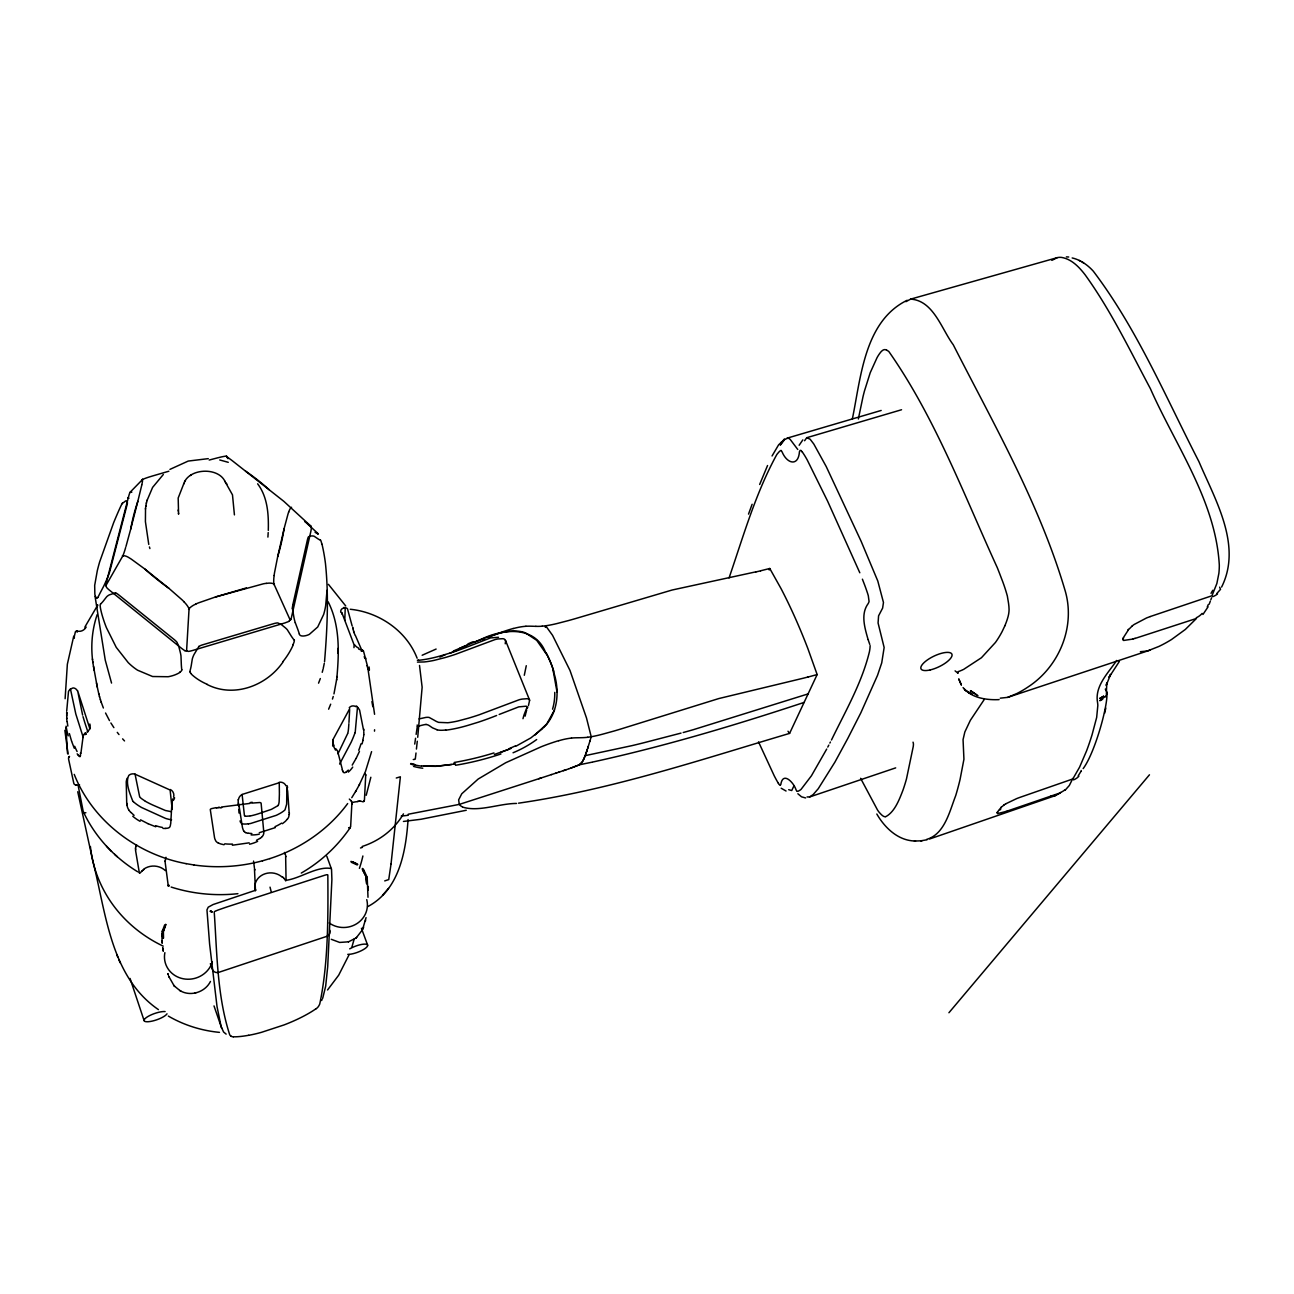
<?xml version="1.0" encoding="UTF-8"?>
<svg xmlns="http://www.w3.org/2000/svg" width="1294" height="1294" viewBox="0 0 1294 1294"><rect width="100%" height="100%" fill="white"/><g stroke="black" fill="none" stroke-linecap="round" stroke-linejoin="round"><path stroke-width="1.5" d="M279.391 794.079L279.148 801.471A110.427 36.782 -18.9 0 1 278.776 803.833A28.711 9.559 -19.5 0 1 278.485 804.755L278.356 805.014M462.945 807.181C478.942 812.131 499.355 803.477 516.532 803.445M234.424 514.883L232.483 494.858L224.8 481.158M66.657 713.382L66.657 712.493M367.997 897.26L367.205 877.235M368.272 890.078L368.289 888.816M368.289 887.765L368.305 886.487M321.963 544.143A62.953 23.114 -88.1 0 1 322.918 548.3A100.334 37.283 -87.9 0 1 325.441 563.375C328.87 596.016 327.236 629.127 324.535 661.752M161.863 935.077L162.187 943.229L161.976 941.061M268.295 530.394C268.715 514.397 267.664 497.09 257.635 483.81M66.69 711.199L68.501 691.514A17.307 6.793 -17.6 0 1 69.116 690.495L69.65 689.799A9.462 3.736 -17.4 0 1 70.394 689.087L73.03 687.939A6.13 5.095 86.7 0 1 77.446 690.883M135.401 848.136L135.433 849.365M165.082 861.675L168.171 885.161M289.16 812.81L287.689 791.556A17 1.973 72.3 0 0 287.462 790.213L286.896 787.803M286.055 879.823L285.65 856.353M336.893 677.425C339.157 652.16 339.95 625.245 328.223 601.92M338.025 653.389L338.106 650.979M338.106 650.704L338.171 648.278M65.962 727.471L67.514 753.464M327.042 590.307L325.651 605.835A35.617 12.924 -88 0 1 323.662 614.44L317.726 626.975L309.363 634.351A99.994 36.62 -88.5 0 1 304.3 635.92A65.282 23.923 -88.2 0 1 301.728 635.92A24.068 8.832 -87.8 0 1 300.451 635.5A6.519 2.394 -87.7 0 1 299.302 634.028M332.704 745.991L332.914 739.715L349.703 708.675M344.77 620.408L345.255 607.614L346.808 608.229A16.596 6.567 -20.4 0 1 347.488 608.843L352.162 626.005M335.518 750.116L333.512 746.217M341.697 613.938L341.762 612.45L354.103 644.833L353.974 647.663M363.76 734.782L363.727 735.38A8.573 1.65 -74.7 0 1 363.63 736.367M65.121 698.711L67.353 664.226L73.726 636.163M322.675 998.37L325.667 986.222L327.705 966.65L331.895 879.516L331.539 869.244L326.8 856.224M349.639 709.84L348.959 722.456M268.198 532.546L267.907 537.091M913.451 744.147L913.418 744.778A61.772 20.947 71.7 0 1 913.24 746.573L906.496 778.842A400.703 125.89 73.9 0 1 902.872 790.424C899.217 799.854 894.704 811.726 886.018 816.53A35.714 11.614 71.2 0 1 885.419 816.676L885.419 816.676M357.467 707.317L355.252 731.903A8.282 1.229 -65.3 0 1 354.96 732.857M289.225 621.185A8.395 5.564 -22.8 0 1 286.427 622.333A43.85 29.438 -22.7 0 1 285.084 622.883L192.256 650.591A44.514 29.843 -20.6 0 1 190.849 650.947A10.659 7.068 -20.6 0 1 188.455 651.383A1.86 1.229 -20.6 0 1 187.808 651.254A6.421 4.254 -20.7 0 1 186.595 650.672L189.021 609.409M361.317 651.319L361.398 649.895L358.81 649.232M161.879 934.769L162.365 931.292M74.259 638.33L74.389 636.567M348.879 723.75L348.555 728.198A107.806 16.531 -65 0 1 348.248 730.9L348.232 731.045A27.983 4.238 -65.2 0 1 348.07 732.032L347.989 732.436A5.645 0.857 -65.3 0 1 347.827 733.116M161.815 935.902L161.944 933.977M145.526 508.445L145.413 521.644L148.761 544.418M374.484 731.159L374.597 729.751M870.134 645.657L870.053 647.162A22.208 7.521 72.3 0 1 869.891 648.795L869.875 648.99A76.524 25.573 72.7 0 1 869.39 651.901C861.804 683.103 845.354 711.344 831.476 740.006M97.438 604.961L97.212 607.436M238.064 799.741L238.339 803.056A9.333 0.825 72.4 0 1 238.662 804.318L238.905 805.369M289.063 814.524L289.015 814.961A32.754 13.166 -28.5 0 1 288.546 817.42L288.222 817.954A8.815 3.558 -28.6 0 1 287.737 818.714L287.333 819.264M74.437 635.92L75.376 631.828A17.162 5.58 29.2 0 1 75.909 631.326L77.074 630.938M333.965 693.908L336.699 679.156M254.886 885.921L254.789 887.28A14.962 12.665 -42.1 0 0 254.74 888.121L254.95 889.593A19.523 1.456 75.5 0 0 254.934 888.59M336.602 680.078L336.99 676.503M416.425 749.064L417.283 741.203M417.719 737.289L422.135 687.243L419.515 665.439M415.309 758.915L416.005 752.995M68.582 757.637L68.55 758.802A93.394 34.598 -16.6 0 0 68.695 759.643L73.774 783.193A60.042 21.658 -16.6 0 0 73.984 783.743A19.879 7.085 -14.5 0 0 74.615 784.52A3.833 1.1 -7.6 0 0 76.233 784.86M80.859 753.642L83.237 735.461A17.42 6.47 -18.1 0 1 83.851 734.474L85.161 733.1M408.063 819.555C405.879 851.808 399.199 890.029 367.609 906.69M183.861 483.519L178.184 498.028L178.588 514.171L178.475 512.958M145.785 506.423L146.465 502.768M165.131 861.028L165.972 857.275M391.063 863.81L400.38 776.788L396.271 778.017M145.446 509.043L145.866 505.825M391.047 863.955L388.734 879.58L384.722 880.907M274.118 575.474L274.312 574.132A50.984 18.925 -88 0 1 274.538 572.644L277.676 556.679A238.889 190.137 -34.9 0 0 284.049 528.842L287.931 514.316A50.612 18.601 -88.4 0 1 288.303 513.087L288.659 512.02M414.727 744.082L415.568 738.259M416.134 734.377L417.283 726.613A22.241 7.586 -21 0 1 426.082 724.381M852.342 418.997C860.898 377.751 864.246 321.284 907.159 300.273M171.94 802.798L170.743 823.388A116.961 46.309 22.6 0 1 170.42 824.893L170.404 825.281A32.981 13.183 21 0 1 169.66 827.189L169.32 827.464A8.896 3.575 21 0 1 168.786 827.804L168.301 828.014A15.35 6.357 22.9 0 1 165.778 828.354M858.391 418.997L858.585 417.897M1080.846 771.58L1078.193 775.818M292.865 604.589L307.438 539.76A18.844 6.842 -88.4 0 1 308.118 537.447A2.895 1.051 -88.5 0 1 308.425 536.913L310.204 535.959A47.005 17.145 -88.1 0 1 310.738 535.959L312.372 535.959A33.935 12.342 -88.2 0 1 314.183 536.266L317.531 538.547A82.994 29.713 -89.2 0 0 319.181 539.566L320.411 540.213M858.795 416.781L863.049 396.514A419.515 166.586 71 0 1 864.441 391.063L870.231 372.704L876.992 357.791A125.211 47.554 73.7 0 1 881.392 351.37L882.168 350.739A38.529 14.477 74.5 0 1 883.042 350.108L883.106 350.076A22.127 8.314 74.6 0 1 886.552 350.043M356.416 937.616L362.482 929.788L366.056 917.624M365.393 921.118L365.587 920.083M370.844 777.257L366.202 795.292M1083.159 768.62C1095.905 751.507 1109.848 698.339 1106.435 691.336L1106.823 682.698L1106.192 685.464L1110.592 674.368L1109.071 677.247L1119.407 661.347M323.29 668.125L324.293 663.353M524.296 675.274L526.27 665.714M141.822 484.716L141.903 484.393A12.956 1.828 -71.5 0 0 142.534 479.184M141.758 485.024L141.661 485.493A50.757 7.085 -71.6 0 1 141.37 486.738L137.811 501.376A236.236 205.811 42.3 0 0 130.678 529.197L126.375 545A51.178 7.198 -71.7 0 1 125.971 546.456M162.51 930.661L164.645 924.984M162.251 931.761L162.607 930.208M362.951 740.394L362.077 743.888M277.676 556.679L284.065 528.842M545.324 627.347L545.68 625.795A63.762 23.615 -22.5 0 0 557.116 623.514L568.438 620.586A287.203 114.94 -23.3 0 0 575.798 618.5L672.071 590.032L755.987 571.819M1104.607 713.301L1105.173 710.891M1105.254 710.487L1105.804 708.109M525.817 713.285L525.121 716.148M146.982 500.632L152.611 487.385L163.319 474.494M146.351 503.22L147.095 500.196M522.97 718.704L523.876 715.404A107.046 35.488 -22.7 0 1 524.313 714.142L526.771 707.834A15.577 5.257 -21.8 0 0 526.334 706.184L518.765 706.864L499.177 714.466M371.588 751.636L365.409 771.628L358.988 785.442M354.168 939.088L351.806 947.402M526.027 712.412L526.69 710.002M130.662 529.197L137.811 501.376M322.222 672.314L323.063 669.16M128.413 497.3L106.383 582.316A14.752 2.087 -71.8 0 0 105.801 584.791L105.768 585.195A6.26 0.89 -71.8 0 0 105.865 585.664A6.357 3.461 51.6 0 0 106.448 587.104L106.512 587.25A1.779 0.97 51.6 0 0 106.82 587.719L107.014 587.945A16.256 8.864 51.7 0 0 109.003 589.805L181.597 648.375A60.753 34.016 50.9 0 0 182.567 649.087L182.761 649.232A14.266 7.91 50.6 0 0 185.01 650.753M125.647 547.588L125.583 547.783A13.102 1.876 -71.7 0 1 122.655 556.404M589.902 741.138L591.212 736.755L586.489 717.944L570.007 670.486L552.554 635.338L545.68 625.795L542.186 626.183M957.932 673.22L958.013 671.667A3.575 1.31 71.8 0 0 958.288 671.635L958.466 671.537A9.317 3.445 71.6 0 1 958.741 671.408L959.097 671.327A21.319 7.877 71.9 0 0 959.614 671.149L962.849 669.791M590.08 740.556L588.139 746.864M332.461 699.067L333.237 696.495M729.056 577.933C743.306 536.428 755.47 493.483 776.643 454.841A135.708 45.031 72.9 0 1 777.37 453.806L779.409 451.477A28.856 9.479 73.7 0 1 779.894 451.121L781.042 450.377M997.076 812.681L997.205 813.376A11.145 1.763 -24.6 0 0 997.852 813.522M505.242 643.781L505.614 640.805L504.531 639.252A10.853 3.947 -21.7 0 0 502.848 638.702L497.899 638.961A16.854 6.114 -21.7 0 0 495.068 639.559L455.294 654.392A107.079 40.648 -21.4 0 1 444.651 657.692L434.153 660.361A48.04 17.857 -21.3 0 1 429.64 661.218A50.353 18.731 -21.3 0 1 424.092 661.962L417.428 662.091M587.136 750.035L588.317 746.298M587.605 748.579L587.961 747.431M97.163 614.634C91.389 631.618 90.37 650.073 93.734 667.672M172.911 799.013L172.215 801.423A17.226 3.381 -64.7 0 0 171.956 802.765M587.233 749.711L586.797 751.054M587.023 750.358L584.095 758.559M586.683 751.41L585.907 753.69M347.665 733.569L338.834 751.976A29.39 4.48 -65.2 0 1 337.863 753.723M581.362 763.153A6.308 1.957 -22.1 0 1 579.097 764.883L582.462 761.826L585.357 755.259M748.514 514.106L752.121 504.272M1210.828 599.801L1211.572 597.828M554.495 709.985L546.78 723.961L534.729 735.202M1210.311 601.209L1209.162 604.249M318.55 683.167L320.314 678.557M255.371 890.806L254.999 889.884M784.31 439.038L780.25 445.087L784.827 439.378M527.192 708.481L527.79 707.009M769.17 569.991L769.768 568.487L760.565 570.8M330.682 704.179L328.627 709.193M759.659 484.474L767.552 465.517M799.142 445.265L802.83 439.895M794.047 785.636L791.734 790.521L788.709 789.696M349.17 954.568L338.704 975.158L327.56 989.975M362.935 928.866L363.63 927.183M1072.823 778.454L1069.345 785.458L1065.043 790.311M583.998 758.769L581.54 763.007M359.457 751.393L356.19 758.284M804.593 440.736L806.76 437.712L901.546 409.745M169.352 885.339L168.835 886.164M1004.84 625.875L1002.122 631.585A309.735 115.117 74.7 0 1 995.393 642.52L981.434 657.74L963.512 669.467M1123.176 637.958L1128.255 630.113M183.635 484.118C188.228 468.088 218.557 466.649 225.124 481.74M1221.601 587.072C1242.483 545.308 1215.05 499.63 1198.956 461.683C1165.797 397.274 1137.216 329.145 1093.268 271.142C1087.639 264.947 1080.425 259.835 1072.176 257.943M528.453 705.553L529.634 700.216L505.469 640.352M518.554 803.17C611.156 789.744 700.2 759.885 789.599 733.391L817.145 674.562L807.877 648.601A203.773 59.945 72.1 0 0 781.042 588.608L769.768 568.487M1207.998 606.951L1202.967 614.44M165.664 924.32L163.254 931.696L163.384 938.279L163.384 931.486L165.907 924.563M772.049 455.973L778.584 444.877L784.099 439.637M829.891 743.063L830.408 742.044M356.125 758.397L352.211 765.11M781.026 442.969L781.56 441.95M98.069 597.035L99.169 594.884A86.698 12.342 -72.1 0 1 100.625 592.054L103.585 586.425A34.259 4.755 -71.8 0 0 105.251 582.866L106.755 579.518A47.231 6.535 -71.7 0 0 107.24 578.402L109.23 573.307A19.135 2.669 -71.8 0 0 109.99 570.622L126.78 505.857A13.943 1.925 -71.6 0 0 127.475 502.816L126.456 501.069A33.482 4.626 -71.7 0 0 125.599 500.956L124.175 502.056A80.179 10.95 -71.4 0 1 123.27 502.687L122.606 503.01M828.823 745.085L827.772 747.075M826.704 749.064L811.419 775.802L801.099 789.324A121.135 35.925 72.2 0 1 800.42 789.89L798.511 791.071A25.929 7.699 71.6 0 1 798.074 791.184L797.072 791.378M351.774 797.686L356.076 790.683M355.543 791.637L359.522 784.471M180.61 990.978C190.994 996.784 205.245 992.029 210.453 981.45M105.865 585.648L122.655 556.177M321.543 1000.537L322.125 999.534M997.27 812.276L997.9 811.322M97.778 605.01L85 626.814L85.258 628.318M339.61 764.058L351.095 742.352A16.45 2.459 -65.3 0 0 352.146 740.006A16.482 2.459 -65.3 0 0 354.993 732.808M185.446 480.689L184.783 481.74M68.857 756.893L68.922 756.796A9.673 3.591 -14.3 0 0 68.663 757.621M350.35 827.448C337.685 846.098 320.799 861.82 301.276 873.062M1105.626 696.722L1106.208 695.832L1100.062 700.297M283.354 661.477C267.179 685.61 234.02 698.307 207.169 684.51M984.233 699.536L970.354 720.321L964.839 731.983L963.059 739.618L963.933 759.238L960.067 779.473A525.057 168.721 74.5 0 1 955.684 795.681C949.602 811.241 944.717 834.209 926.601 839.418M347.665 803.558C328.45 829.632 300.515 848.751 269.783 858.634M1116.673 660.458C1108.424 672.767 1094.659 685.966 1097.506 702.189A21.173 8.735 71 0 1 1097.83 705.44L1096.665 717.442L1092.087 734.685A516.047 190.671 74.9 0 1 1086.491 751.07L1079.6 767.116L1072.823 778.956L1019.818 797.411A71.219 18.294 -25 0 0 1016.68 798.592L1006.036 803.687M998.515 810.529L1001.265 807.375M948.923 1012.749L1149.46 774.799M382.539 895.254L388.507 888.444M1129.112 629.078L1131.878 626.28M289.144 621.071L289.225 620.991A6.324 4.189 -22.8 0 0 290.082 619.81A6.276 2.329 -87.8 0 0 290.697 619.486M543.48 727.697C558.345 713.334 559.898 690.317 553.492 671.618M100.754 603.894L102.226 602.341A83.689 44.821 52.5 0 0 104.021 600.157L106.609 596.841A34.372 18.65 51.1 0 1 109.424 594.836L115.457 592.878M128.478 497.187A9.333 1.294 -71.5 0 1 129.432 493.742A6.195 0.857 -71.6 0 1 130.047 492.318L142.356 479.67M348.312 770.092L346.258 771.871M542.59 728.603L530.799 737.936L515.691 746.347M142.146 870.943L139.93 873.062M198.855 646.547L194.084 654.408A34.356 22.564 -21.4 0 0 192.305 658.969L191.447 664.323A85.323 56.192 -18.9 0 1 190.768 667.963L190.008 671.068A3.963 2.604 -20.7 0 0 189.975 671.78M1002.154 806.534L1003.837 805.159M277.806 805.741L271.497 809.316L258.412 813.78A30.15 10.109 -19.6 0 1 250.292 815.964M142.809 870.344L143.941 869.439M348.458 941.838L355.882 938.053M355.64 938.247L356.659 937.422M1216.781 593.558L1220.517 589.352L1219.676 587.153M282.432 823.68L285.165 821.512A15.237 6.454 -27.1 0 0 287.155 819.28M190.461 475.48L191.253 474.914M315.817 1008.867L314.264 1009.935A50.725 13.199 -20.1 0 1 305.384 1015.224L305.06 1015.402A53.2 13.846 -20.1 0 1 284.049 1024.929L261.614 1032.289A46.633 12.115 -20 0 1 248.61 1035.313M1051.828 260.369L1057.263 257.652A58.376 26.074 75.3 0 1 1061.678 257.441C1071.707 259.156 1079.196 267.13 1085.132 274.829C1110.753 310.35 1129.775 350.076 1150.35 388.572C1175.599 445.702 1215.648 500.81 1219.304 565.025A60.042 28.047 72.3 0 1 1218.867 573.42L1216.861 583.513L1211.96 595.758L1150.253 616.542M905.881 301.664L910.669 299.124L1057.263 257.652M807.068 796.926L809.543 796.991L813.15 794.581L818.261 788.709L834.97 762.037L847.796 738.421L860.85 712.8L877.526 675.339L881.732 662.868L884.142 647.518L878.076 622.98L878.577 615.847L882.621 608.115L883.462 602.486L877.801 581.038L861.173 541.393L826.219 466.552L813.829 444.068L810.141 439.216L806.76 437.712M259.819 838.431L256.471 840.307M169.935 469.382L188.212 461.068L208.253 458.642M1102.698 699.261L1099.884 700.766M214.853 911.332L215.241 911.154A7.958 2.394 -19.4 0 1 215.904 910.863L216.405 910.669M195.798 604.023L197.109 603.441A52.164 34.647 -21.2 0 1 198.597 602.842L215.467 596.987L263.394 583.804A51.728 34.404 -22.3 0 1 264.93 583.529L266.273 583.335M482.338 639.915L484.328 639.058M453.466 650.995L466.794 645.253M459.645 648.326L464.999 646.013M275.347 827.594L259.285 832.721M465.581 645.787L479.006 640.271M511.049 748.417L500.487 752.461M488.323 637.376L490.944 636.292M785.507 439.119L788.192 438.035L790.1 439.281L797.751 449.471M474.138 642.228L475.351 641.727M491.574 636.033L496.006 634.303A69.844 24.942 -21.8 0 1 513.217 628.48M509.529 749.048L494.389 754.467M475.933 641.484L482.646 638.864M496.637 715.485L495.376 715.986A111.866 39.435 -21.5 0 1 478.295 722.198L468.735 725.125A64.474 22.354 -21.5 0 1 445.589 730.22M929.674 838.965L1055.613 795.519L1060.562 792.785L1007.508 810.966M216.777 910.523L218.411 909.908A52.067 15.431 -19.5 0 1 220.029 909.326L221.662 908.76A158.289 45.161 -19.6 0 1 226.822 906.981L324.713 875.245A20.008 6.017 -20.2 0 1 325.732 874.97L326.234 874.841A7.246 2.184 -20.2 0 1 326.784 874.712M479.864 639.932C501.748 628.771 535.441 624.662 545.987 653.438M483.859 638.395L486.301 637.505M1140.37 651.707L1147.374 650.995L1158.761 646.499A625.875 267.001 78.2 0 0 1171.652 639.43L1185.32 629.466L1196.465 618.451L1134.951 638.46M487.514 637.069C499.193 633.073 512.036 628.69 524.361 632.41M570.751 768.167L578.467 765.158L569.279 768.668M1000.262 698.162L1007.702 697.369L1016.615 693.649A638.686 237.853 77.2 0 0 1027.921 687.049C1059.56 666.507 1076.155 625.892 1064.736 589.336C1039.147 503.269 993.873 424.367 953.241 344.738C941.644 329.291 933.492 300.515 910.669 299.124M246.394 587.913L215.467 596.987M568.794 768.846L558.604 772.259M809.543 796.991L895.691 767.876M565.203 770.059L566.093 769.768M563.375 770.674L564.297 770.367M804.108 702.416C734.507 725.4 664.178 746.444 592.539 762.069M1007.702 697.369L1150.107 650.122M555.757 773.197L559.574 771.936M193.663 864.926C216.599 868.29 240.199 866.867 262.569 860.769M556.695 772.89L551.438 774.605M551.697 774.524L538.725 778.745M255.986 890.126L213.138 904.522L208.221 907.191L206.959 909.876L209.612 944.102L217.036 1006.667L221.112 1026.563L223.587 1032.014L226.143 1034.116M541.102 777.985L459.338 804.383L408.176 814.249M286.217 880.292C300.758 878.286 317.062 865.864 331.296 868.517M1005.794 811.532L997.917 813.505M808.087 693.908L693.374 729.67A284.308 95.869 -23.9 0 1 684.057 732.291L683.2 732.517M262.456 860.817L269.928 858.585M786.978 438.197L881.182 410.457M817.145 674.562L807.877 677.086M1132.946 639.058L1123.855 640.417M1055.613 795.519L1050.971 796.053M168.851 471.226L152.724 475.917A51.097 7.893 -16.5 0 0 151.22 476.386L149.878 476.79A13.102 2.054 -16.4 0 0 141.984 479.718M558.701 740.734L561.887 739.861A34.695 10.999 -22 0 1 571.479 738.081M681.032 733.1L644.687 742.53A350.723 121.604 -23.9 0 1 632.022 745.635L585.212 755.647M209.191 460.049L216.648 458.092A50.676 7.829 -16.7 0 1 218.104 457.72L219.398 457.413A12.956 2.038 -16.7 0 1 226.644 456.086M513.2 628.561L516.371 627.768A34.145 12.358 -21.9 0 1 525.914 626.28M419.062 718.914L425.758 717.442A10.336 3.575 -21 0 1 429.187 717.458L434.428 720.337A78.853 27.417 -21.7 0 0 438.634 722.375L447.837 722.748A50.806 17.647 -21.4 0 0 453.418 721.906A48.46 16.822 -21.4 0 0 457.947 720.984L468.493 718.17A108.049 38.319 -21.5 0 0 479.184 714.789L519.266 699.714A17 5.758 -21.8 0 1 522.113 699.083L527.062 698.711A10.95 3.72 -21.8 0 1 528.728 699.197L529.634 700.216M348.523 941.822L339.659 942.436L331.28 939.298M249.176 842.831L232.37 845.225M591.795 762.231L579.016 764.867M194.747 993.113L195.766 992.886M920.794 840.825L927.086 839.757M466.261 810.27L420.89 819.28L403.437 821.447M248.626 1035.297L245.504 1035.815A51.906 13.506 -20 0 1 235.557 1036.801L233.599 1036.785M453.515 764.204L455.488 763.864M454.162 764.091L436.385 766.274L421.618 765.935M249.952 803.396L221.403 807.035M451.541 764.528L435.706 766.339L423.882 766.161M251.829 803.105L259.835 802.523A3.364 1.731 -13.2 0 1 261.113 803.153L263.847 832.721A39.386 16.321 -17.5 0 1 263.507 834.387L263.038 835.471A8.832 3.704 -17.1 0 1 262.358 836.361M249.629 815.996L246.345 816.239A6.421 2.135 -19.5 0 1 245.051 816.077M216.163 807.618L211.359 808.669A3.041 1.617 -1.3 0 0 210.275 809.51L214.513 837.525A109.505 47.037 -1.5 0 0 214.917 839.127L215.16 839.499A35.245 14.978 -0.1 0 0 215.985 841.229A17.582 7.44 0.2 0 0 216.308 841.618L216.502 841.796A9.042 3.85 -0.1 0 0 217.36 842.475L217.91 842.815M171.212 811.661L165.406 810.497L153.08 805.175A30.263 8.864 28.1 0 1 145.381 801.293L145.219 801.148M587.719 737.256L591.212 736.755A64.813 21.044 -22.6 0 0 602.729 734.151L614.149 730.997A292.331 102.744 -23.2 0 0 621.589 728.765L718.833 698.55L803.267 678.218A215.435 70.62 -24.9 0 0 807.941 677.005M218.152 807.375L219.462 807.23M414.662 759.384L413.271 759.529M445.799 729.994L443.616 730.188A24.942 8.54 -21.3 0 1 437.048 729.832M237.918 893.685C215.516 896.111 192.612 893.895 171.148 887.053M418.544 660.118L417.347 660.215M999.097 699.617C986.4 700.2 971.519 698.048 963.076 687.583M165.907 828.467L162.979 828.403M876.814 814.023C884.918 827.998 898.392 840.954 915.554 841.019M914.389 841.051L921.991 840.793M580.052 737.726L581.443 737.693A58.327 18.892 -22.6 0 0 587.686 737.289M78.594 784.989L75.845 785.086M579.227 737.742L576.315 737.79A55.335 17.453 -21.9 0 0 571.495 738.065M357.953 801.002L359.392 801.067M535.894 626.361L534.503 626.312M251.861 833.53L248.222 833.223M533.678 626.28L530.75 626.199A54.461 19.604 -21.7 0 0 525.93 626.264M1066.369 256.891L1068.698 257.005M805.628 797.945L801.552 796.829L797.864 793.74M219.462 1032.369C201.508 1030.655 183.91 1025.155 168.317 1016.065M360.282 801.164L361.786 801.407M350.27 609.264C379.077 612.191 406.542 630.809 417.105 658.193M74.227 774.378C92.634 821.108 137.326 854.687 186.239 863.664M186.061 863.632L193.809 864.942M786.056 791.022L781.188 788.24M224.056 844.739L220.708 843.947A16.013 7.133 -2.1 0 1 218.071 842.75M210.469 911.299L211.876 911.752L210.324 911.154M219.737 459.968L228.262 462.314M211.876 911.752L210.825 911.413L212.426 911.866M414.921 764.673L410.877 763.476M414.614 764.625L413.498 764.317M350.949 861.4L352.162 861.755M437.048 729.735L432.714 727.94A67.417 23.26 -21.6 0 1 432.18 727.632L429.511 725.805A47.166 16.094 -20.7 0 0 428.508 725.206L428.282 725.093A19.879 6.81 -20.9 0 0 427.182 724.689L427.101 724.672A5.661 1.941 -21 0 0 425.952 724.543M351.272 862.257L357.241 864.974M155.717 826.769L148.163 823.744M351.79 861.675L353.343 862.176M525.202 632.701L536.735 640.352L546.165 653.761M964.564 689.815L972.473 694.118M968.996 692.808L970.646 693.455L967.491 691.821M352.906 862.063L356.723 863.777M133.331 801.584A8.557 2.475 28.1 0 1 132.684 800.889C129.901 793.448 125.114 782.838 128.769 775.446A6.292 5.872 20.8 0 1 135.013 774.168L170.112 790.019L172.07 808.459A109.666 31.671 28.6 0 1 172.053 809.494M245.601 832.495L245.31 832.365A9.042 3.898 -12 0 1 244.437 831.816L243.725 830.974M210.324 911.17L211.359 911.623M147.985 823.68L140.561 819.846M354.006 862.516L357.791 864.424M886.568 350.124L886.649 350.156A45.225 16.935 74.4 0 1 888.816 351.499C934.931 417.25 963.884 494.648 997.27 567.613A203.498 74.599 72.2 0 1 999.728 573.857L1001.524 578.58A64.102 24.764 72.3 0 1 1007.347 596.049L1008.463 602.794A38.254 14.93 72.3 0 1 1008.786 605.333A28.209 11.048 72.3 0 1 1008.932 606.724L1009.061 609.409A22.386 8.783 72.3 0 1 1008.835 612.677L1008.802 613A39.645 15.496 72.4 0 1 1008.479 614.86L1008.107 616.478A126.197 48.444 73.1 0 1 1004.807 625.778M79.532 756.521L79.759 756.618A8.735 1.634 67.4 0 0 80.018 756.602L80.163 756.489A32.269 6.001 67.2 0 0 80.535 755.033M462.443 806.938L461.489 806.388A55.513 17.372 -21.6 0 1 459.321 804.383L458.642 799.87L461.764 793.772L478.182 779.037L505.711 762.732L541.28 746.735A70.944 22.208 -21.9 0 1 558.717 740.653M977.957 695.671L970.468 690.624L976.646 694.959M174.35 986.044L179.979 990.622M179.72 990.492L180.853 991.107M1079.212 260.45L1080.571 261.194M1082.221 262.132L1083.531 262.876M290.778 619.697A9.43 3.51 -87.8 0 0 291.668 616.462L310.851 531.397A14.493 5.305 -88.6 0 0 311.288 528.68L311.272 527.887A6.146 2.248 -88.6 0 0 311.078 526.351L307.438 523.617M362.821 650.445L362.223 650.138A9.107 3.413 -20.2 0 0 361.463 649.912M144.734 800.84L141.628 798.705A6.438 1.876 28.1 0 1 140.286 797.525M137.665 871.768C114.47 857.566 95.109 836.862 83.528 812.163M241.282 823.356L241.671 823.599A8.54 2.814 -19.5 0 0 242.302 823.825A16.968 5.613 -19.6 0 0 248.464 823.793M955.085 670.874L957.042 672.443A28.112 10.303 71.5 0 1 957.738 673.058M158.418 1009.611C110.216 976.517 105.979 912.416 92.828 861.011M184.104 601.856L183.101 600.853A52.164 28.775 50.8 0 0 181.969 599.753L168.932 588.349A233.421 166.78 18.9 0 1 144.815 569.004L131.422 559.218A52.148 28.533 51.4 0 0 130.209 558.442L129.287 557.876A13.328 7.343 51.8 0 0 122.412 555.708M307.034 523.31L306.209 522.647L306.84 523.391M311.078 526.351L283.871 501.376A50.935 2.167 39 0 0 282.658 500.406L232.839 461.149A50.951 2.151 39.1 0 0 231.739 460.308L226.304 456.297L228.003 458.674M304.688 521.498L305.497 522.21M144.799 569.004L168.932 588.349M966.375 691.045L964.483 689.314L965.081 689.928M134.091 815.333L131.066 812.503M307.39 523.876L307.94 524.361A33.466 1.407 39 0 1 311.045 527.111L313.892 529.78A81.684 3.526 38.9 0 0 315.898 531.624L318.162 533.743M349.315 799.077L350.674 800.404M114.632 854.331L117.285 856.741M285.764 880.842L284.146 878.561A14.865 11.678 21 0 0 283.515 877.947M498.513 637.279L490.442 637.926L467.813 646.725A110.718 42.217 -21.4 0 1 450.862 652.807L441.383 655.654A63.827 23.923 -21.3 0 1 418.334 660.344M282.658 876.895L283.612 877.898M357.645 707.494L358.956 709.031A16.838 6.033 27.5 0 1 359.603 710.115L363.485 729.865M106.512 846.244L111.51 851.371M343.46 772.243L343.961 772.68A8.815 2.507 -59.9 0 0 344.511 772.728L344.689 772.664A14.897 4.464 -62.7 0 0 346.194 772.081M328.433 584.338L345.724 605.948M122.606 738.858L124.515 740.928M168.802 976.469L174.027 985.656M173.671 985.268L174.69 986.416M362.433 868.42L363.339 869.519M78.433 755.55L77.155 753.82M117.269 732.355L118.983 734.555M362.433 869.714L365.927 876.394L366.671 883.915L366.024 876.281L362.352 868.986M802.393 452.188L802.329 452.107A14.622 4.901 73.8 0 0 801.423 451.024M226.207 483.228L226.887 484.15M363.938 870.328L367.35 877.704M363.21 869.358L364.067 870.506M294.013 639.948L292.59 638.007A84.692 56.063 -24.6 0 1 290.794 635.322L287.317 629.774A34.76 22.855 -22.1 0 0 284.745 627.315L282.221 625.277A48.169 31.638 -21.8 0 0 281.38 624.598L277.903 622.98A2.96 1.957 -22.6 0 0 277.013 622.948A19.297 12.714 -22.5 0 0 274.199 623.514L202.414 644.897A14.38 9.479 -21 0 0 198.775 646.434M113.888 727.632L110.88 722.974M778.325 783.161L778.422 783.307A12.649 3.688 71.6 0 0 779.134 784.342M351.224 801.115L351.305 801.229A3.817 1.1 34 0 0 350.917 800.485M1106.257 690.559L1105.383 689.071L1106.548 691.449M109.489 720.596L105.558 713.01M860.607 778.309L877.575 810.109A25.961 8.443 71.1 0 0 878.011 810.74L878.723 811.726A20.154 6.535 71.1 0 0 879.694 812.875L880.68 813.926A34.453 11.225 71.1 0 0 882.362 815.511L883.462 816.271A18.989 6.163 71 0 0 885.274 816.66M240.603 822.499L240.037 820.914M869.778 644.428L869.342 643.167A5.111 1.731 72.2 0 0 869.147 642.617L869.018 642.245A11.565 3.947 72.3 0 1 868.533 640.805L868.371 640.287A23.454 7.91 72.3 0 0 868.209 639.77M274.085 584.387L290.082 619.81M758.527 741.883L774.249 775.85A71.607 21.286 71.8 0 0 775.818 778.826A36.96 10.87 71.7 0 0 778.325 783.193M355.446 635.597L362.191 651.173M74.259 748.223L71.671 741.397M116.751 954.681L117.883 957.414M119.016 960.035L120.148 962.736M859.814 572.773L827.626 501.215L807.197 459.904A79.662 26.236 73.4 0 0 805.353 456.701A42.071 14.008 73.6 0 0 802.393 452.156M103.374 707.996L101.223 702.189M354.168 632.588L353.877 631.893A8.443 0.922 63.5 0 1 353.521 630.971M862.402 579.178L864.554 584.759A82.541 27.627 72.6 0 1 865.945 588.544L867.239 592.296A32.56 11.112 72.6 0 1 868.306 595.741L869.067 601.451A25.087 8.621 72.8 0 1 868.128 603.667C860.704 613.809 864.554 627.04 867.643 638.023A20.736 7.117 72.3 0 0 867.983 639.058L868.145 639.592M111.543 683.07L105.251 660.102L95.06 596.405M168.624 975.983L168.996 976.986M361.43 928.299L367.658 945.218M285.165 854.299L284.906 853.636A3.073 0.906 60.4 0 0 284.68 852.989M913.451 743.678L913.046 742.158M342.684 770.593L342.91 771.192A38.027 10.789 -59.3 0 0 343.444 772.275M364.229 656.624L364.827 658.339M295.307 622.754L297.183 627.752A83.107 31.315 -87.1 0 1 298.429 631.181L299.335 633.914M210.372 963.658L212.329 969.335A5.192 4.885 -13.1 0 0 218.848 972.312L326.686 936.387A5.095 4.82 -4.6 0 0 329.841 930.24M214.011 1005.907L221.727 1028.326M87.895 731.903L87.491 730.722A29.697 1.407 72.4 0 1 84.919 722.958L83.01 716.633M83.269 737.515L75.812 713.997L70.458 689.039M130.047 978.442L144.087 1020.545M99.476 696.576L100.495 699.973M71.558 741.074L69.375 733.601M100.366 699.601L101.336 702.561M270.025 887.134L271.352 892.359M167.896 973.8L168.236 974.883L167.913 973.864M553.185 670.632L557.051 692.193M149.441 546.958L149.91 548.559M342.376 769.606L337.637 751.232A16.968 5.71 27.6 0 0 336.99 750.197L336.375 749.436A9.268 3.106 27.7 0 0 335.631 748.66M367.059 665.601L368.014 669.16L367.755 667.542M98.894 694.377L96.985 685.626M99.589 696.997L98.667 693.471M351.628 802.037L351.822 803.17M82.622 715.097L77.624 690.753L89.933 728.926M365.733 775.057L364.439 799.902A52.925 17.501 25.7 0 1 364.277 800.565M68.064 754.159L64.862 730.317M93.022 861.836L77.737 791.75M85.323 732.954L85.598 734.345M77.446 632.022L77.236 630.922M239.196 806.777L242.463 827.562A122.979 53.103 -13.3 0 0 242.819 828.742L243.046 829.503A39.079 16.741 -11.6 0 0 243.741 830.958M367.48 666.119L363.485 651.028A16.693 6.26 -20.3 0 0 362.838 650.445M127.055 805.418L126.893 804.544M96.5 682.957L96.759 684.364M371.912 701.655L372.818 706.686M93.491 666.313L97.244 687.033M93.977 669.014L94.219 670.373M367.884 668.286L374.581 714.304M67.822 726.096L67.207 721.923M162.947 949.424L163.238 951.333M162.866 948.745L162.704 947.612L163.109 950.54M135.045 774.103L139.59 796.489A16.224 4.723 28 0 0 139.833 796.926M92.44 658.953L92.553 659.811M92.78 661.687L92.893 662.528M172.943 799.32L173.089 800.501M135.514 850.223L139.202 871.946A59.67 12.309 -62.7 0 0 139.299 872.447M126.715 803.234L126.23 781.867A17.21 3.817 -64.4 0 1 126.489 780.46L126.715 779.457A9.414 2.103 -64.2 0 1 127.055 778.309M178.184 509.998L178.313 511.195M254.384 867.708L253.559 861.092M66.851 718.542L66.673 715.323M239.018 813.036L238.743 809.251M254.449 868.549L255.436 889.803M238.5 805.466L238.339 803.056M181.726 669.645L181.483 666.944A86.908 48.557 49.4 0 1 181.273 663.321L180.982 655.977A34.987 19.087 50.7 0 0 180.157 651.836L179.203 648.068A48.347 26.317 50.8 0 0 178.895 646.822L177.132 642.552A2.992 1.65 50.6 0 0 176.55 641.759A19.475 10.675 50.5 0 0 174.431 639.754L118.417 594.625A14.347 7.78 51.4 0 0 115.441 592.717M292.395 608.309L294.013 617.901A33.515 12.277 -87.9 0 0 295.291 622.802M351.855 804.011L350.658 826.365A58.909 18.472 29.2 0 1 350.545 826.85M286.864 788.143L286.653 804.156L285.02 809.818A8.492 2.814 -19.8 0 1 284.405 810.416A16.919 5.597 -19.7 0 1 278.436 814.249A16.887 5.58 -19.7 0 1 276.172 815.366L250.761 823.453A16.935 5.597 -19.6 0 1 248.432 823.825M1122.852 639.187L1122.917 639.673A13.344 3.413 -27.2 0 0 1123.774 640.465M279.391 793.465L279.261 782.724L242.107 794.451L244.42 815.511A16.159 5.386 -19.6 0 0 244.631 815.786M760.516 570.88A211.892 78.999 -25.2 0 1 755.939 571.899M789.599 733.391A116.136 35.973 72.4 0 1 787.997 731.239M408.338 815.236A139.93 137.665 22.8 0 1 401.269 816.045M362.482 847.327A73.451 73.257 -4.7 0 1 360.492 847.991M403.453 813.877A75.101 69.439 1.3 0 1 362.191 846.47M467.894 643.878A110.297 18.892 -23.3 0 1 473.038 641.743M422.151 655.249A224.072 17.081 -23.2 0 1 436.127 649.054M413.126 764.835A33.418 23.632 -22.1 0 1 410.602 763.978M421.504 766.145A57.243 40.664 -21.1 0 1 414.565 764.819M493.952 752.946A222.471 157.658 -18.4 0 1 454.129 762.489M515.416 745.862A110.427 85.614 -18.7 0 1 509.286 748.547M546.391 653.535A89.626 66.479 -88.1 0 1 553.8 671.424M542.154 626.215A57.389 21.189 -22.5 0 1 535.91 626.345M366.752 899.654A23.81 22.483 -2.2 0 1 356.643 923.787A23.81 22.483 -2.2 0 1 329.21 922.978M212.362 961.798A24.505 22.952 -13.8 0 1 183.295 978.782A24.505 22.952 -13.8 0 1 164.872 952.659M230.704 1035.896A67.741 17.582 -20.2 0 1 229.75 1034.876C217.068 995.959 217.02 952.643 214.238 912.141A12.067 3.639 -19.5 0 1 214.432 911.736M233.292 1036.882A19.119 4.933 -19.9 0 1 230.801 1035.863M316.092 1008.835A20.866 5.386 -20.2 0 0 318.874 1005.729A76.831 19.911 -19.9 0 0 319.747 1004.015C328.466 962.526 328.11 915.537 327.835 875.051A11.161 3.381 -20.2 0 0 327.576 874.712M362.886 855.981A138.135 127.815 -6.5 0 1 359.408 868.371M163.206 946.14A138.135 127.815 -6.5 0 1 90.402 846.519M801.115 450.571A5.516 1.86 73.9 0 0 799.902 450.781A17.065 5.726 73.8 0 0 799.449 451.671C798.43 466.713 787.156 463.931 782.191 452.124A15.415 5.079 74 0 1 781.56 451.024M779.958 785.134A4.755 1.391 71.5 0 1 779.409 784.779M780.428 784.973A14.671 4.27 71.6 0 0 780.816 784.471C782.87 770.981 793.723 782.579 795.972 789.631A13.652 4.028 71.4 0 1 796.538 790.715M1078.856 776.19A16.466 12.358 10.5 0 1 1073.535 779.878M1003.723 805.175A11.128 2.572 -25.4 0 1 1005.923 803.687M1000.877 807.537A22.37 4.416 -27.4 0 1 1001.718 806.696M1000.003 809.931A61.239 6.793 -36.6 0 1 1000.78 809.041M997.464 812.47A26.252 3.914 -29.8 0 1 997.755 812.034M1007.832 810.723A60.883 7.295 -21.8 0 1 1006.134 811.289M1064.8 789.906A16.207 14.072 -67.3 0 1 1060.482 792.446M1081.153 770.464A13.749 4.432 -40.7 0 1 1081.315 771.208M1202.158 613.405A19.07 15.803 -74.8 0 1 1196.287 617.756M1217.541 593.93A19.669 12.293 5.8 0 1 1212.656 596.696M1150.22 616.591A83.625 30.053 -28.8 0 0 1146.597 617.934L1134.094 624.517A13.361 4.222 -29.1 0 0 1131.829 626.28M1127.656 630.356A31.396 8.282 -32 0 1 1128.481 629.305M1123.079 639.058A24.635 6.082 -30.2 0 1 1123.58 637.78M1135.048 638.346A73.742 17.598 -25.1 0 1 1133.043 638.945M1211.038 593.364A28.727 8.298 -83.6 0 1 1212.882 590.258M1208.289 604.557A16.175 3.979 -64.3 0 1 1207.286 606.87M417.186 724.963A5.338 0.954 72.8 0 1 417.299 726.16M546.23 653.195A89.852 66.641 -87.9 0 1 553.476 670.454M554.754 692.387A43.786 35.084 -85.8 0 1 552.554 709.177M536.67 739.553A107.661 97.6 -12.1 0 1 513.055 752.768M500.972 753.949A215.079 155.878 -18.5 0 1 455.52 765.272M422.782 768.215A55.124 36.426 -16.4 0 1 413.514 766.388M439.847 657.077A237.546 19.216 -23.1 0 1 445.33 654.667M449.714 653.357A188.131 3.914 -23.4 0 1 460.599 648.617M179.834 672.411A61.19 33.401 51 0 1 177.424 673.802A101.158 55.173 51.5 0 1 168.155 676.73L152.595 676.519L137.568 670.195A36.75 19.911 50.7 0 1 128.252 662.657L116.234 647.34L106.399 627.622A104.264 57.599 50.7 0 1 102.177 615.297A70.636 38.674 50.9 0 1 100.673 609.199A26.592 14.396 51.2 0 1 100.22 606.255A6.923 3.736 51.4 0 1 100.625 603.78M181.953 669.839A11.921 6.519 50.4 0 1 179.656 672.136M96.872 598.006A63.082 8.767 -71.7 0 1 96.241 597.618A99.541 13.846 -71.6 0 1 94.85 594.237L94.688 585.373L97.293 570.735A35.779 4.917 -71.7 0 1 99.638 561.936L113.694 522.55A101.482 14.283 -71.8 0 1 118.304 511.696A65.687 9.155 -71.7 0 1 120.585 506.65A23.939 3.3 -71.6 0 1 121.701 504.369M97.988 597.343A12.568 1.747 -71.8 0 1 96.985 597.682M121.701 504.353A6.454 0.89 -71.6 0 1 122.639 502.881M190.833 673.365A9.123 5.985 -20.8 0 1 189.943 671.78M190.784 673.398A32.075 21.076 -21.3 0 0 192.757 675.436A91.13 60.43 -22.3 0 0 207.315 684.364M293.285 644.687A89.432 59.217 -21.1 0 1 283.111 661.412M294.353 639.883A14.331 9.398 -22.6 0 1 292.929 644.638M320.475 539.954A12.358 4.464 -88.4 0 1 321.85 544.305M292.315 608.261A14.04 5.176 -87.8 0 1 292.897 604.638M128.931 498.287A14.169 2.151 -16.4 0 1 127.766 497.834M318.081 533.888A25.88 1.084 39 0 1 317.92 533.824M317.952 533.856A68.873 2.895 39.1 0 1 316.723 533.241A101.822 4.27 39.1 0 1 315.105 532.303M185.01 650.704A1.892 1.051 50.5 0 0 185.479 650.85L185.576 650.85A6.405 3.542 50.5 0 0 186.611 650.688M188.584 609.28A13.344 8.961 -20.9 0 1 195.831 604.12M184.055 601.936A13.328 7.44 51 0 1 189.377 609.425M273.891 584.581A13.069 4.917 -88.1 0 1 274.166 575.523M266.273 583.432A13.183 8.88 -22.4 0 1 274.425 584.031M130.047 492.335A6.292 0.97 -16.4 0 0 131.001 492.27L131.082 492.27A8.346 1.278 -16.4 0 0 131.859 492.124M245.537 471.113A242.269 231.642 -47.1 0 1 269.314 489.844M288.708 512.117A12.94 4.804 -88.7 0 1 291.587 507.264M68.242 735.833A22.483 7.23 81.2 0 1 66.107 726.177M67.013 721.567A15.027 1.941 80.6 0 1 66.657 717.992M66.738 715.663A38.594 2.992 82.4 0 1 66.722 713.722M66.965 714.013A124.305 10.643 81.6 0 1 66.965 712.654M86.391 733.924A7.408 3.397 -57.8 0 1 84.66 734.652M80.535 752.979A113.031 20.364 68.3 0 1 80.39 754.305M79.468 756.343A15.059 2.928 69.3 0 1 78.352 755.243M77.09 751.507A22.03 5.063 73.4 0 1 74.68 746.266M89.836 723.993A6.438 5.71 -65.9 0 1 86.876 732.145M76.33 631.715A7.376 2.054 -22 0 1 76.395 631.197M86.164 627.105A6.373 4.642 -40.6 0 1 78.416 631.213M343.897 607.436A7.117 4.82 84.7 0 1 345.207 607.856M353.294 628.933A111.252 12.18 63.9 0 1 352.89 627.299M353.537 630.76A31.331 3.575 63.3 0 1 352.809 628.286M355.074 635.111A14.59 1.213 64.5 0 1 353.699 631.844M369.033 666.928A21.901 3.17 67.2 0 1 369.275 670.438M365.539 657.74A117.835 1.391 77.5 0 1 365.781 658.921M358.762 648.181A6.017 3.284 39 0 1 354.588 644.768M340.726 612.288A6.244 4.529 35.8 0 1 344.058 608.018M356.287 705.958A7.246 6.179 -43.3 0 1 357.597 707.22M363.776 729.12A114.034 22.645 -73.6 0 1 363.97 730.819M363.743 731.903A31.865 6.049 -74.7 0 1 363.857 734.539M363.355 737.37A14.816 3.235 -73.6 0 1 362.773 740.54M360.977 743.84A21.723 6.308 -72.1 0 1 358.745 750.261M352.744 767.083A22.273 9.721 -70.5 0 1 348.248 772.13M342.554 770.787A119.339 33.353 -60.7 0 1 342.231 769.833M334.078 745.7A6.098 4.61 72.8 0 1 333.124 739.828M349.251 707.689A6.308 5.548 61.7 0 1 355.882 706.637M287.009 785.604A7.392 6.389 25.7 0 1 287.559 787.706M289.338 812.729A117.269 47.587 -26.9 0 1 289.274 814.444M281.591 823.13A22.322 10.756 -24.4 0 1 275.007 826.656M259.269 834.177A22.888 13.749 -20 0 1 251.101 834.905M248.092 833.336A15.302 6.971 -14.5 0 1 245.488 832.56M238.937 805.45A17.081 1.537 72.4 0 1 239.228 806.858M238.452 799.757A6.227 5.71 -54.5 0 1 242.14 794.516M279.18 782.255A6.421 6.341 -57.7 0 1 286.055 785.895M278.307 805.094A5.807 1.925 -19.7 0 1 278.016 805.547M174.577 797.751A7.392 5.257 82.5 0 1 173.687 799.951M162.413 827.416A22.467 10.303 26.7 0 1 155.636 825.653M140.108 821.318A22.936 12.794 33.9 0 1 132.764 816.239M130.872 812.503A15.318 5.952 35.4 0 1 128.737 809.947M128.688 809.656A9.042 3.186 37.3 0 1 128.009 808.54L127.508 807.262A39.208 13.636 37.7 0 1 127.103 805.466M127.135 804.674A124.806 44.562 36.3 0 1 126.941 803.364M170.371 789.518A6.47 6.421 35.3 0 1 173.59 797.136M171.552 819.749A17.016 4.933 27.9 0 1 167.654 819.005A16.984 4.917 27.9 0 1 165.551 818.406L141.547 807.488A16.984 4.917 28 0 1 139.315 806.13A17.016 4.917 28 0 1 133.25 801.568M219.851 807.893A77.171 14.638 -4.8 0 1 221.711 807.699M216.389 808.071A41.634 17.437 -3.2 0 1 218.314 807.844M232.467 844.076A24.23 12.147 -5.4 0 1 224.752 843.801M257.635 841.343A22.661 13.668 -11.2 0 1 249.564 844.206M262.245 836.62A14.719 6.567 -14.9 0 1 259.965 838.48M250.243 802.571A73.904 17.081 -10.7 0 1 252.217 802.264M364.908 773.553A3.801 1.569 16.2 0 1 365.458 774.184M365.684 774.556A10.756 3.817 21.9 0 1 365.83 775.09M364.212 800.549A15.981 5.305 25.4 0 1 363.986 801.261M363.792 801.196A3.073 1.019 23.2 0 1 362.466 801.714M359.376 801.196A14.638 10.692 -1.3 0 1 360.25 801.293M351.887 802.733A15.754 13.797 -4.7 0 1 357.937 801.682M349.218 827.853A2.038 0.825 40.2 0 1 348.652 827.659M349.493 828.128A3.72 1.359 38.3 0 0 350.124 827.497A19.329 6.066 30.6 0 0 350.399 826.769M352.033 803.283A92.262 29.309 29.6 0 1 352.033 804.108M351.547 801.326A9.398 2.96 30.6 0 1 351.758 802.086M284.502 852.423A4.076 1.715 59.4 0 1 284.793 852.972M285.424 854.574A3.85 0.857 63 0 1 285.65 855.528M285.796 856.207A10.886 1.537 67.4 0 1 285.845 856.757M285.99 879.629A53.2 5.807 70.7 0 1 285.974 880.227M285.78 879.791A16.159 1.779 70.5 0 1 285.796 880.518M254.853 885.921A16.062 14.283 3.2 0 1 265.302 873.693A16.062 14.283 3.2 0 1 282.27 877.235M255.371 889.576A59.103 4.723 73.9 0 1 255.371 890.029M254.869 869.277A92.117 7.343 74.1 0 1 254.902 870.021M136.161 845.5A3.138 1.132 -51.7 0 1 136.566 844.788M165.276 861.27A11.031 1.763 -69.2 0 1 165.357 860.575M168.269 885.824A53.847 9.705 -66 0 1 168.123 885.258M168.527 886.277A16.418 2.96 -66 0 1 168.204 885.953M143.715 869.164A16.256 14.865 6.4 0 1 165.357 870.587M142.049 870.878A15.172 11.484 -21.5 0 1 142.712 870.264M139.558 873.078A19.782 4.157 -60.8 0 1 139.17 872.657M135.789 849.754A92.699 19.669 -62.8 0 1 135.724 848.864M135.595 847.861A9.624 2.135 -61 0 1 135.757 846.891M135.757 846.842A3.914 1.003 -57.7 0 1 136.08 845.985M78.578 784.876A15.091 11.096 0.4 0 1 79.532 784.876M69.051 756.796A3.931 1.52 -10.6 0 1 69.552 756.375M78.756 785.393A3.931 1.132 -28.6 0 1 79.371 784.779M78.497 785.781A11.145 3.85 -23.3 0 0 78.303 786.315L83.188 811.322A54.38 18.989 -20.1 0 0 83.463 812.001A16.563 5.758 -19.9 0 0 84.013 812.664M85.873 812.729A3.186 1.116 -21.8 0 1 84.078 812.632M349.72 948.858A11.824 3.235 -20.5 0 1 365.329 944.119A11.824 3.235 -20.5 0 1 363.388 949.602A11.824 3.235 -20.5 0 1 347.779 954.357M167.007 1013.817A12.244 3.316 -19.2 0 1 150.444 1021.451A12.244 3.316 -19.2 0 1 146.853 1017.197A12.244 3.316 -19.2 0 1 165.098 1011.568M1106.629 692.161L1106.548 694.652L1106.629 692.161M1103.588 696.237L1099.884 698.372L1103.588 696.237M961.296 684.882L958.854 679.124L961.296 684.882M930.273 669.92A17.129 5.888 -25.6 0 0 951.963 654.311A17.129 5.888 -25.6 0 0 927.022 660.199A17.129 5.888 -25.6 0 0 930.273 669.92"/></g></svg>
